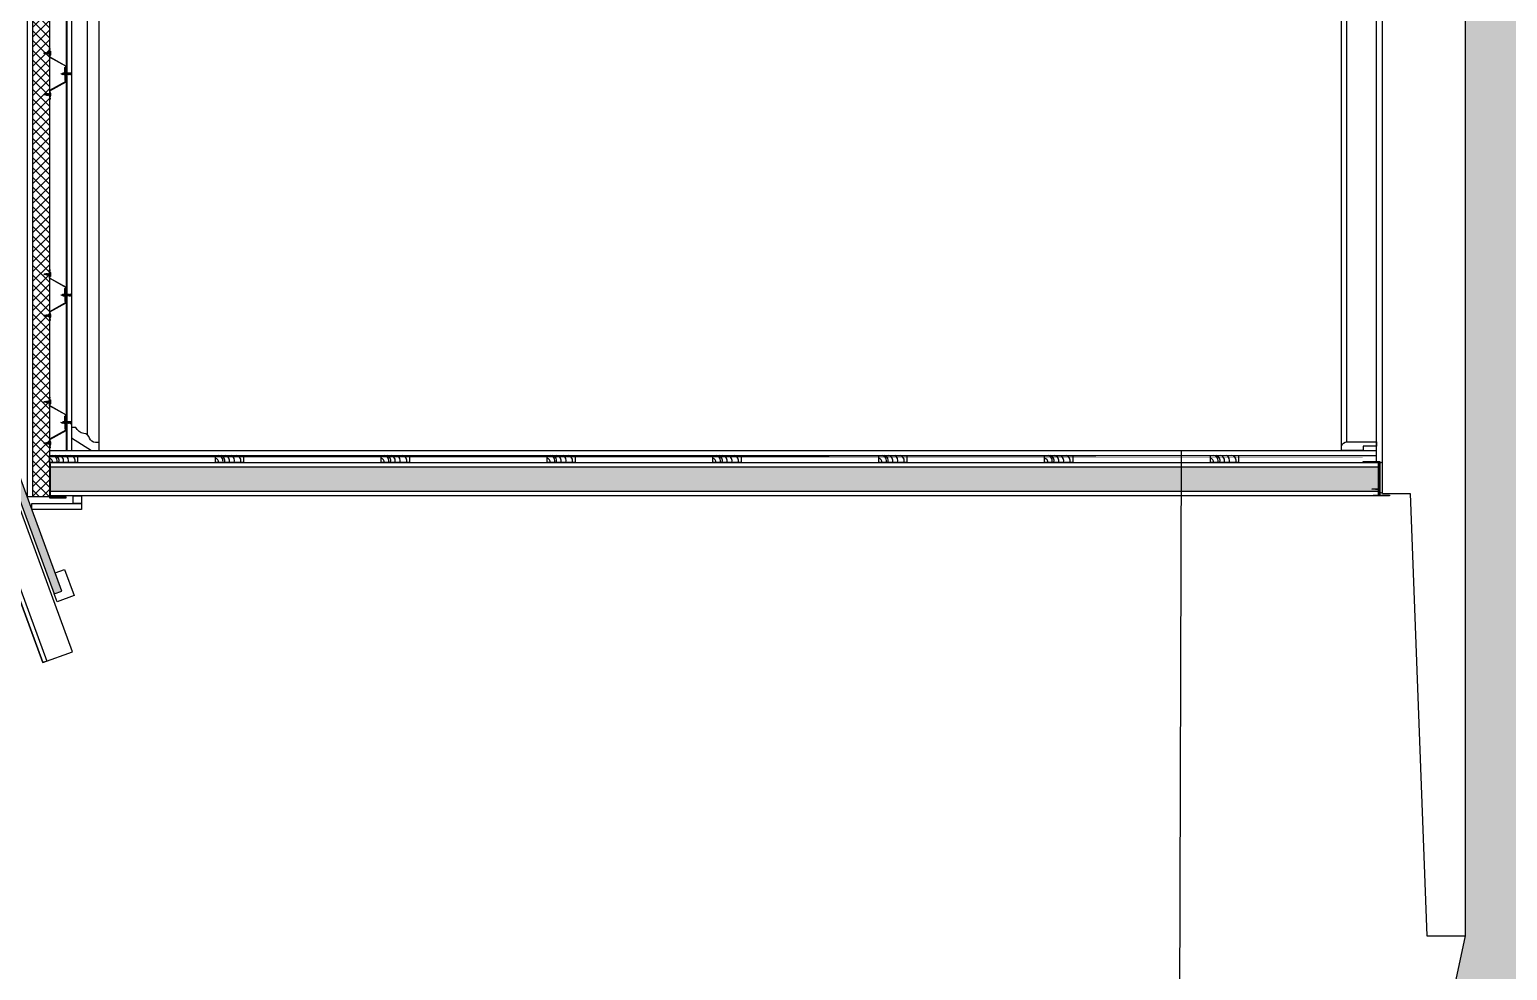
# Model space of a CAD drawing. Header units: inches. Extents: x 203 to 1065, y -1127 to 921.
# Drawn here: x 405.839 to 408.512, y 839.255 to 840.956 of the extents above; entities that cross this region are included whole.
import ezdxf

# ---------------------------------------------------------------- set-up
doc = ezdxf.new("R2010")
doc.units = ezdxf.units.IN
doc.header["$MEASUREMENT"] = 0
doc.linetypes.add('CONTINUA', pattern=[0])
doc.linetypes.add('DASHED2', pattern=[0.375, 0.25, -0.125])
for name, color, linetype in [('1-PLATEA', 3, 'Continuous'), ('CORTE MUROS', 4, 'CONTINUA'), ('CORTE PERFILES Y CERCHA', 3, 'CONTINUA'), ('CORTE PROY', 8, 'CONTINUA'), ('Vegetación', 102, 'Continuous')]:
    doc.layers.add(name, color=color, linetype=linetype)

msp = doc.modelspace()

# ---------------------------------------------------------------- hatches: boundary and pattern name
at = {"linetype": 'ByBlock', "true_color": 0x139b48}
h = msp.add_hatch(color=114, dxfattribs=at)
h.dxf.hatch_style = 1
h.paths.add_polyline_path([(411.4157, 897.9894), (409.4157, 897.9894), (409.0657, 894.6147), (409.0657, 885.3667), (408.7657, 878.8867), (408.7657, 869.6387), (408.4357, 851.0931), (408.4357, 839.3171), (408.1657, 838.0559), (411.4157, 838.0559)])
at = {"layer": 'CORTE MUROS', "ltscale": 0.5}
h = msp.add_hatch(dxfattribs=at)
h.set_pattern_fill('ANSI38', color=252, scale=0.05, angle=90.1237, style=0)
h.set_pattern_definition([(135.1236939, (402.78324, 403.405945), (-0.00440986616, -0.004428948005), []), (225.1236939, (402.78324, 403.405945), (-0.00439078432, -0.01326776217), [0.015625, -0.009375])])
h.paths.add_polyline_path([(403.9681, 845.2051), (403.954, 845.2), (405.883, 839.9356), (405.897, 839.9408)])
at = {"layer": 'CORTE MUROS'}
h = msp.add_hatch(dxfattribs=at)
h.set_pattern_fill('HONEY', color=251, scale=0.003, angle=90, style=0)
h.set_pattern_definition([(90, (1198.903841, -1413.632507), (-0.008248891935, 0.0142875), [0.009525, -0.01905]), (210, (1198.903841, -1413.632507), (-0.00824889199, -0.01428749997), [0.009525, -0.01905]), (150, (1198.903841, -1413.632507), (-0.016497783924, 3e-11), [-0.01905, 0.009525])])
h.paths.add_polyline_path([(405.8767, 840.1651), (405.8767, 840.1211), (408.2787, 840.1211), (408.2787, 840.1651)])
at = {"layer": 'CORTE PERFILES Y CERCHA', "ltscale": 0.5}
h = msp.add_hatch(dxfattribs=at)
h.set_pattern_fill('_USER', color=251, scale=0.0125, angle=135, style=0, double=1, pattern_type=0)
h.set_pattern_definition([(135, (377.291917, 560.07682), (-0.00883883476, -0.00883883476), []), (225, (377.291917, 560.07682), (0.00883883476, -0.00883883476), [])])
h.paths.add_polyline_path([(405.8447, 840.1111), (405.8447, 850.2991), (405.8747, 850.2991), (405.8747, 840.1111)])
at = {"layer": 'CORTE PERFILES Y CERCHA'}
h = msp.add_hatch(color=256, dxfattribs=at)
h.paths.add_polyline_path([(408.2507, 840.1731), (408.2507, 840.1751), (408.2727, 840.1751), (408.2807, 840.1751), (408.2807, 840.1141), (408.2897, 840.1141), (408.2887, 840.1131), (408.2787, 840.1131), (408.2787, 840.1731)])
h.paths.add_polyline_path([(408.2687, 840.1131), (408.2687, 840.1141), (408.2787, 840.1141), (408.2787, 840.1131)], flags=17)
h.paths.add_polyline_path([(408.2887, 840.1131), (408.2897, 840.1141), (408.2987, 840.1141), (408.2987, 840.1131)])
h.paths.add_polyline_path([(408.2671, 840.1251, -0.388879), (408.2667, 840.1255), (408.2667, 840.1256), (408.2787, 840.1256), (408.2787, 840.1241)], flags=17)
at = {"layer": 'CORTE PERFILES Y CERCHA', "ltscale": 0.5}
msp.add_hatch(color=256, dxfattribs=at).paths.add_polyline_path([(405.8747, 840.1711), (405.8747, 840.1091), (405.8925, 840.1091), (405.8927, 840.1093), (405.8929, 840.1091), (405.9047, 840.1091), (405.9047, 840.1111), (405.8767, 840.1111), (405.8767, 840.1309), (405.8765, 840.1311), (405.8767, 840.1313), (405.8767, 840.1651), (405.8767, 840.1711)])

# ---------------------------------------------------------------- linework, layer by layer
at = {"layer": '1-PLATEA', "color": 4}
for p, q in [((408.4357, 839.3171), (408.4357, 851.0931)), ((408.2857, 840.1171), (408.2857, 850.2931)), ((408.2857, 840.1171), (408.3357, 840.1171)), ((408.3357, 840.1171), (408.3657, 839.3171)), ((408.3657, 839.3171), (408.4357, 839.3171))]:
    msp.add_line(p, q, dxfattribs=at)
at = {"layer": 'CORTE MUROS', "color": 1}
for p, q in [((405.8747, 840.1948), (408.2747, 840.1948)), ((405.8747, 840.1858), (408.2747, 840.1858)), ((405.8747, 840.1731), (408.2747, 840.1731))]:
    msp.add_line(p, q, dxfattribs=at)
at = {"layer": 'CORTE MUROS'}
for points in [[(403.8958, 845.1786), (405.8625, 839.8114), (405.916, 839.831), (403.9493, 845.1982)], [(405.8625, 839.8114), (403.8958, 845.1786), (403.9033, 845.1814), (405.87, 839.8142)]]:
    msp.add_lwpolyline(points, close=True, dxfattribs=at)
for points in [[(403.9681, 845.2051), (403.954, 845.2), (405.883, 839.9356), (405.8971, 839.9408), (403.9681, 845.2051)], [(405.8767, 840.1731), (408.2787, 840.1731), (408.2787, 840.1131), (405.8767, 840.1131)], [(408.2787, 840.1651), (405.8767, 840.1651)], [(408.2787, 840.1211), (405.8767, 840.1211)]]:
    msp.add_lwpolyline(points, dxfattribs=at)
at = {"layer": 'CORTE MUROS', "color": 254, "linetype": 'DASHED2', "ltscale": 0.05, "const_width": 0.003, "elevation": 0}
msp.add_lwpolyline([(408.2747, 840.1844), (405.8747, 840.1844)], close=True, dxfattribs=at)
at = {"layer": 'CORTE MUROS', "color": 1}
for points in [[(405.8747, 840.1731), (405.8747, 840.1858), (405.9255, 840.1858), (405.9255, 840.1731)], [(406.1747, 840.1731), (406.1747, 840.1858), (406.2255, 840.1858), (406.2255, 840.1731)], [(406.4747, 840.1731), (406.4747, 840.1858), (406.5255, 840.1858), (406.5255, 840.1731)], [(406.7747, 840.1731), (406.7747, 840.1858), (406.8255, 840.1858), (406.8255, 840.1731)], [(407.0747, 840.1731), (407.0747, 840.1858), (407.1255, 840.1858), (407.1255, 840.1731)], [(407.3747, 840.1731), (407.3747, 840.1858), (407.4255, 840.1858), (407.4255, 840.1731)], [(407.6747, 840.1731), (407.6747, 840.1858), (407.7255, 840.1858), (407.7255, 840.1731)], [(407.9747, 840.1731), (407.9747, 840.1858), (408.0255, 840.1858), (408.0255, 840.1731)]]:
    msp.add_lwpolyline(points, close=True, dxfattribs=at)
for centre, radius, start, end in [((405.8718, 840.1731), 0.00878, 0.0219, 71.0373), ((405.8784, 840.176), 0.0101, 343.285, 75.6895), ((405.8821, 840.1764), 0.00986, 342.9599, 72.2754), ((405.8901, 840.1762), 0.0101, 343.285, 75.6895), ((405.898, 840.1763), 0.0112, 343.5586, 58.5888), ((405.9108, 840.1762), 0.0101, 343.285, 75.6895), ((406.1718, 840.1731), 0.00878, 0.0219, 71.0373), ((406.1784, 840.176), 0.0101, 343.285, 75.6895), ((406.1821, 840.1764), 0.00986, 342.9599, 72.2754), ((406.1901, 840.1762), 0.0101, 343.285, 75.6895), ((406.198, 840.1763), 0.0112, 343.5586, 58.5888), ((406.2108, 840.1762), 0.0101, 343.285, 75.6895), ((406.4718, 840.1731), 0.00878, 0.0219, 71.0373), ((406.4784, 840.176), 0.0101, 343.285, 75.6895), ((406.4821, 840.1764), 0.00986, 342.9599, 72.2754), ((406.4901, 840.1762), 0.0101, 343.285, 75.6895), ((406.498, 840.1763), 0.0112, 343.5586, 58.5888), ((406.5108, 840.1762), 0.0101, 343.285, 75.6895), ((406.7718, 840.1731), 0.00878, 0.0219, 71.0373), ((406.7784, 840.176), 0.0101, 343.285, 75.6895), ((406.7821, 840.1764), 0.00986, 342.9599, 72.2754), ((406.7901, 840.1762), 0.0101, 343.285, 75.6895), ((406.798, 840.1763), 0.0112, 343.5586, 58.5888), ((406.8108, 840.1762), 0.0101, 343.285, 75.6895), ((407.0718, 840.1731), 0.00878, 0.0219, 71.0373), ((407.0784, 840.176), 0.0101, 343.285, 75.6895), ((407.0821, 840.1764), 0.00986, 342.9599, 72.2754), ((407.0901, 840.1762), 0.0101, 343.285, 75.6895), ((407.098, 840.1763), 0.0112, 343.5586, 58.5888), ((407.1108, 840.1762), 0.0101, 343.285, 75.6895), ((407.3718, 840.1731), 0.00878, 0.0219, 71.0373), ((407.3784, 840.176), 0.0101, 343.285, 75.6895), ((407.3821, 840.1764), 0.00986, 342.9599, 72.2754), ((407.3901, 840.1762), 0.0101, 343.285, 75.6895), ((407.398, 840.1763), 0.0112, 343.5586, 58.5888), ((407.4108, 840.1762), 0.0101, 343.285, 75.6895), ((407.6718, 840.1731), 0.00878, 0.0219, 71.0373), ((407.6784, 840.176), 0.0101, 343.285, 75.6895), ((407.6821, 840.1764), 0.00986, 342.9599, 72.2754), ((407.6901, 840.1762), 0.0101, 343.285, 75.6895), ((407.698, 840.1763), 0.0112, 343.5586, 58.5888), ((407.7108, 840.1762), 0.0101, 343.285, 75.6895), ((407.9718, 840.1731), 0.00878, 0.0219, 71.0373), ((407.9784, 840.176), 0.0101, 343.285, 75.6895), ((407.9821, 840.1764), 0.00986, 342.9599, 72.2754), ((407.9901, 840.1762), 0.0101, 343.285, 75.6895), ((407.998, 840.1763), 0.0112, 343.5586, 58.5888), ((408.0108, 840.1762), 0.0101, 343.285, 75.6895)]:
    msp.add_arc(centre, radius, start, end, dxfattribs=at)
at = {"layer": 'CORTE PERFILES Y CERCHA', "color": 2}
for p, q in [((405.9047, 850.2154), (405.9047, 840.1948)), ((405.9057, 850.2154), (405.9057, 840.1948)), ((405.9147, 850.2154), (405.9147, 840.1948))]:
    msp.add_line(p, q, dxfattribs=at)
at = {"layer": 'CORTE PERFILES Y CERCHA'}
for p, q in [((408.2747, 840.1751), (408.2747, 850.2171)), ((405.8747, 840.9151), (405.8747, 840.922)), ((405.8751, 840.9151), (405.8751, 840.922)), ((405.8751, 840.922), (405.8752, 840.922)), ((405.8752, 840.9201), (405.8752, 840.922)), ((405.8756, 840.9201), (405.8756, 840.922)), ((405.8682, 840.9143), (405.8644, 840.9135)), ((405.8644, 840.9135), (405.8652, 840.914)), ((405.8652, 840.9135), (405.8644, 840.9135)), ((405.8644, 840.9135), (405.8652, 840.9131)), ((405.8682, 840.9143), (405.8652, 840.914)), ((405.8652, 840.9131), (405.8652, 840.9135)), ((405.8686, 840.9128), (405.8652, 840.9131)), ((405.8686, 840.9147), (405.8682, 840.9143)), ((405.8682, 840.9143), (405.8686, 840.9128)), ((405.8686, 840.9147), (405.8691, 840.9144)), ((405.869, 840.9124), (405.8686, 840.9147)), ((405.869, 840.9124), (405.8686, 840.9128)), ((405.869, 840.9124), (405.8695, 840.9126)), ((405.8699, 840.9145), (405.8691, 840.9144)), ((405.8691, 840.9144), (405.8695, 840.9126)), ((405.8704, 840.9125), (405.8695, 840.9126)), ((405.8703, 840.915), (405.8699, 840.9145)), ((405.8699, 840.9145), (405.8704, 840.9125)), ((405.8703, 840.915), (405.8708, 840.9146)), ((405.8709, 840.9121), (405.8703, 840.915)), ((405.8709, 840.9121), (405.8704, 840.9125)), ((405.8717, 840.9147), (405.8708, 840.9146)), ((405.8708, 840.9146), (405.8713, 840.9124)), ((405.8709, 840.9121), (405.8713, 840.9124)), ((405.8723, 840.9123), (405.8713, 840.9124)), ((405.8721, 840.9153), (405.8717, 840.9147)), ((405.8717, 840.9147), (405.8723, 840.9123)), ((405.8721, 840.9153), (405.8726, 840.9148)), ((405.8727, 840.9118), (405.8721, 840.9153)), ((405.8727, 840.9118), (405.8723, 840.9123)), ((405.8735, 840.9149), (405.8726, 840.9148)), ((405.8726, 840.9148), (405.8732, 840.9122)), ((405.8727, 840.9118), (405.8732, 840.9122)), ((405.8742, 840.9121), (405.8732, 840.9122)), ((405.8739, 840.9155), (405.8735, 840.9149)), ((405.8735, 840.9149), (405.8742, 840.9121)), ((405.8739, 840.9155), (405.8744, 840.915)), ((405.8747, 840.9115), (405.8739, 840.9155)), ((405.8747, 840.9115), (405.8742, 840.9121)), ((405.8751, 840.9151), (405.8744, 840.915)), ((405.8744, 840.915), (405.8751, 840.912)), ((405.8747, 840.9115), (405.8751, 840.912)), ((405.8747, 840.9065), (405.8747, 840.9116)), ((405.8756, 840.917), (405.8751, 840.9165)), ((405.8751, 840.9105), (405.8751, 840.9165)), ((405.8751, 840.9151), (405.8751, 840.912)), ((405.8751, 840.9068), (405.8751, 840.912)), ((405.8756, 840.9101), (405.8751, 840.9105)), ((405.8752, 840.9201), (405.8756, 840.9201)), ((405.8756, 840.9171), (405.8756, 840.91)), ((405.8756, 840.917), (405.8756, 840.9101)), ((405.8764, 840.9171), (405.8764, 840.91)), ((405.8769, 840.9135), (405.8764, 840.9135)), ((405.8978, 840.8754), (405.8954, 840.8762)), ((405.8978, 840.8754), (405.8982, 840.8771)), ((405.8981, 840.8751), (405.8978, 840.8754)), ((405.8985, 840.8775), (405.8981, 840.8751)), ((405.8981, 840.8751), (405.8984, 840.8752)), ((405.8985, 840.8775), (405.8982, 840.8771)), ((405.8984, 840.8752), (405.8989, 840.8771)), ((405.899, 840.875), (405.8984, 840.8752)), ((405.8985, 840.8775), (405.8989, 840.8771)), ((405.8996, 840.8773), (405.8989, 840.8771)), ((405.899, 840.875), (405.8996, 840.8773)), ((405.8994, 840.8747), (405.899, 840.875)), ((405.8999, 840.8777), (405.8994, 840.8747)), ((405.8994, 840.8747), (405.8997, 840.875)), ((405.8999, 840.8777), (405.8996, 840.8773)), ((405.8997, 840.875), (405.9002, 840.8773)), ((405.9004, 840.875), (405.8997, 840.875)), ((405.8999, 840.8777), (405.9003, 840.8773)), ((405.9009, 840.8773), (405.9002, 840.8773)), ((405.9004, 840.875), (405.9009, 840.8773)), ((405.9007, 840.8747), (405.9004, 840.875)), ((405.9013, 840.8777), (405.9007, 840.8747)), ((405.9007, 840.8747), (405.901, 840.875)), ((405.9013, 840.8777), (405.9009, 840.8773)), ((405.901, 840.875), (405.9016, 840.8773)), ((405.9017, 840.875), (405.901, 840.875)), ((405.9013, 840.8777), (405.9016, 840.8773)), ((405.9023, 840.8773), (405.9016, 840.8773)), ((405.9017, 840.875), (405.9023, 840.8773)), ((405.902, 840.8747), (405.9017, 840.875)), ((405.9026, 840.8777), (405.902, 840.8747)), ((405.902, 840.8747), (405.9024, 840.875)), ((405.9026, 840.8777), (405.9023, 840.8773)), ((405.9024, 840.875), (405.9029, 840.8773)), ((405.9031, 840.875), (405.9024, 840.875)), ((405.9026, 840.8777), (405.9029, 840.8773)), ((405.9036, 840.8773), (405.9029, 840.8773)), ((405.9031, 840.875), (405.9036, 840.8773)), ((405.9034, 840.8747), (405.9031, 840.875)), ((405.904, 840.8777), (405.9034, 840.8747)), ((405.9034, 840.8747), (405.9037, 840.875)), ((405.904, 840.8777), (405.9036, 840.8773)), ((405.9037, 840.875), (405.9043, 840.8773)), ((405.9044, 840.875), (405.9037, 840.875)), ((405.904, 840.8777), (405.9043, 840.8773)), ((405.905, 840.8773), (405.9043, 840.8773)), ((405.9044, 840.875), (405.905, 840.8773)), ((405.9047, 840.8747), (405.9044, 840.875)), ((405.9053, 840.8777), (405.9047, 840.8747)), ((405.9047, 840.8747), (405.9051, 840.875)), ((405.9053, 840.8777), (405.905, 840.8773)), ((405.9051, 840.875), (405.9056, 840.8773)), ((405.9058, 840.875), (405.9051, 840.875)), ((405.9053, 840.8777), (405.9056, 840.8773)), ((405.9064, 840.8773), (405.9056, 840.8773)), ((405.9064, 840.8773), (405.9056, 840.8773)), ((405.9058, 840.875), (405.9064, 840.8773)), ((405.9058, 840.875), (405.9064, 840.8773)), ((405.9061, 840.8747), (405.9058, 840.875)), ((405.9067, 840.8777), (405.9061, 840.8747)), ((405.9061, 840.8747), (405.9065, 840.875)), ((405.9067, 840.8777), (405.9064, 840.8773)), ((405.9065, 840.875), (405.907, 840.8773)), ((405.9072, 840.875), (405.9065, 840.875)), ((405.9067, 840.8777), (405.907, 840.8773)), ((405.9077, 840.8773), (405.907, 840.8773)), ((405.9072, 840.875), (405.9077, 840.8773)), ((405.9072, 840.875), (405.9077, 840.8773)), ((405.9072, 840.875), (405.9077, 840.8773)), ((405.9075, 840.8747), (405.9072, 840.875)), ((405.9081, 840.8777), (405.9075, 840.8747)), ((405.9075, 840.8747), (405.9078, 840.875)), ((405.9081, 840.8777), (405.9077, 840.8773)), ((405.9078, 840.875), (405.9084, 840.8773)), ((405.9085, 840.875), (405.9078, 840.875)), ((405.9081, 840.8777), (405.9084, 840.8773)), ((405.9091, 840.8773), (405.9084, 840.8773)), ((405.9085, 840.875), (405.9091, 840.8773)), ((405.9085, 840.875), (405.9091, 840.8773)), ((405.9085, 840.875), (405.9091, 840.8773)), ((405.9088, 840.8747), (405.9085, 840.875)), ((405.9094, 840.8777), (405.9088, 840.8747)), ((405.9088, 840.8747), (405.9092, 840.875)), ((405.9094, 840.8777), (405.9091, 840.8773)), ((405.9092, 840.875), (405.9097, 840.8773)), ((405.9098, 840.875), (405.9092, 840.875)), ((405.9094, 840.8777), (405.9097, 840.8773)), ((405.9104, 840.8773), (405.9097, 840.8773)), ((405.9098, 840.875), (405.9104, 840.8773)), ((405.9102, 840.8747), (405.9098, 840.875)), ((405.9107, 840.8777), (405.9102, 840.8747)), ((405.9102, 840.8747), (405.9105, 840.875)), ((405.9107, 840.8777), (405.9104, 840.8773)), ((405.9107, 840.8777), (405.9104, 840.8773)), ((405.9105, 840.875), (405.9111, 840.8773)), ((405.9112, 840.875), (405.9105, 840.875)), ((405.9107, 840.8777), (405.9111, 840.8773)), ((405.9107, 840.8777), (405.9111, 840.8773)), ((405.9118, 840.8773), (405.9111, 840.8773)), ((405.9112, 840.875), (405.9118, 840.8773)), ((405.9115, 840.8747), (405.9112, 840.875)), ((405.9121, 840.8777), (405.9115, 840.8747)), ((405.9115, 840.8747), (405.9119, 840.875)), ((405.9121, 840.8777), (405.9118, 840.8773)), ((405.9121, 840.8777), (405.9118, 840.8773)), ((405.9119, 840.875), (405.9124, 840.8773)), ((405.9124, 840.875), (405.9119, 840.875)), ((405.9131, 840.875), (405.9119, 840.875)), ((405.9121, 840.8777), (405.9124, 840.8773)), ((405.9121, 840.8777), (405.9124, 840.8773)), ((405.913, 840.8773), (405.9124, 840.8773)), ((405.9131, 840.8773), (405.9124, 840.8773)), ((405.9147, 840.8788), (405.9131, 840.8773)), ((405.9147, 840.8736), (405.9131, 840.875)), ((405.9147, 840.8762), (405.9143, 840.8762)), ((405.9147, 840.8736), (405.9147, 840.8788)), ((405.8709, 840.8402), (405.8703, 840.8374)), ((405.8709, 840.8402), (405.8704, 840.8398)), ((405.8709, 840.8402), (405.8713, 840.8399)), ((405.8727, 840.8405), (405.8721, 840.8371)), ((405.8727, 840.8405), (405.8723, 840.84)), ((405.8726, 840.8375), (405.8732, 840.8401)), ((405.8727, 840.8405), (405.8732, 840.8401)), ((405.8742, 840.8402), (405.8732, 840.8401)), ((405.8735, 840.8374), (405.8742, 840.8402)), ((405.8747, 840.8408), (405.8739, 840.8368)), ((405.8747, 840.8408), (405.8742, 840.8402)), ((405.8744, 840.8373), (405.8751, 840.8403)), ((405.8747, 840.8459), (405.8747, 840.8407)), ((405.8747, 840.8408), (405.8751, 840.8403)), ((405.8751, 840.8456), (405.8751, 840.8403)), ((405.8756, 840.8422), (405.8751, 840.8418)), ((405.8751, 840.8418), (405.8751, 840.8403)), ((405.8751, 840.8372), (405.8751, 840.8403)), ((405.8756, 840.8352), (405.8756, 840.8423)), ((405.8756, 840.8353), (405.8756, 840.8422)), ((405.8764, 840.8352), (405.8764, 840.8423)), ((405.8644, 840.8388), (405.8652, 840.8392)), ((405.8652, 840.8388), (405.8644, 840.8388)), ((405.8644, 840.8388), (405.8652, 840.8384)), ((405.8682, 840.838), (405.8644, 840.8388)), ((405.8686, 840.8396), (405.8652, 840.8392)), ((405.8652, 840.8392), (405.8652, 840.8388)), ((405.8682, 840.838), (405.8652, 840.8384)), ((405.8682, 840.838), (405.8686, 840.8396)), ((405.8686, 840.8377), (405.8682, 840.838)), ((405.869, 840.8399), (405.8686, 840.8377)), ((405.869, 840.8399), (405.8686, 840.8396)), ((405.8686, 840.8377), (405.8691, 840.8379)), ((405.869, 840.8399), (405.8695, 840.8397)), ((405.8691, 840.8379), (405.8695, 840.8397)), ((405.8699, 840.8378), (405.8691, 840.8379)), ((405.8704, 840.8398), (405.8695, 840.8397)), ((405.8699, 840.8378), (405.8704, 840.8398)), ((405.8703, 840.8374), (405.8699, 840.8378)), ((405.8703, 840.8374), (405.8708, 840.8377)), ((405.8708, 840.8377), (405.8713, 840.8399)), ((405.8717, 840.8376), (405.8708, 840.8377)), ((405.8723, 840.84), (405.8713, 840.8399)), ((405.8717, 840.8376), (405.8723, 840.84)), ((405.8721, 840.8371), (405.8717, 840.8376)), ((405.8721, 840.8371), (405.8726, 840.8375)), ((405.8735, 840.8374), (405.8726, 840.8375)), ((405.8739, 840.8368), (405.8735, 840.8374)), ((405.8739, 840.8368), (405.8744, 840.8373)), ((405.8751, 840.8372), (405.8744, 840.8373)), ((405.8747, 840.8373), (405.8747, 840.8303)), ((405.8751, 840.8372), (405.8751, 840.8303)), ((405.8751, 840.8372), (405.8751, 840.8358)), ((405.8756, 840.8353), (405.8751, 840.8358)), ((405.8751, 840.8303), (405.8752, 840.8303)), ((405.8752, 840.8322), (405.8752, 840.8303)), ((405.8752, 840.8322), (405.8756, 840.8322)), ((405.8756, 840.8322), (405.8756, 840.8303)), ((405.8769, 840.8388), (405.8764, 840.8388)), ((405.8747, 840.5151), (405.8747, 840.522)), ((405.8751, 840.5151), (405.8751, 840.522)), ((405.8751, 840.522), (405.8752, 840.522)), ((405.8752, 840.5201), (405.8752, 840.522)), ((405.8752, 840.5201), (405.8756, 840.5201)), ((405.8756, 840.5201), (405.8756, 840.522)), ((405.8682, 840.5143), (405.8644, 840.5135)), ((405.8644, 840.5135), (405.8652, 840.514)), ((405.8652, 840.5135), (405.8644, 840.5135)), ((405.8644, 840.5135), (405.8652, 840.5131)), ((405.8682, 840.5143), (405.8652, 840.514)), ((405.8652, 840.5131), (405.8652, 840.5135)), ((405.8686, 840.5128), (405.8652, 840.5131)), ((405.8686, 840.5147), (405.8682, 840.5143)), ((405.8682, 840.5143), (405.8686, 840.5128)), ((405.8686, 840.5147), (405.8691, 840.5144)), ((405.869, 840.5124), (405.8686, 840.5147)), ((405.869, 840.5124), (405.8686, 840.5128)), ((405.869, 840.5124), (405.8695, 840.5126)), ((405.8699, 840.5145), (405.8691, 840.5144)), ((405.8691, 840.5144), (405.8695, 840.5126)), ((405.8704, 840.5125), (405.8695, 840.5126)), ((405.8703, 840.515), (405.8699, 840.5145)), ((405.8699, 840.5145), (405.8704, 840.5125)), ((405.8703, 840.515), (405.8708, 840.5146)), ((405.8709, 840.5121), (405.8703, 840.515)), ((405.8709, 840.5121), (405.8704, 840.5125)), ((405.8717, 840.5147), (405.8708, 840.5146)), ((405.8708, 840.5146), (405.8713, 840.5124)), ((405.8709, 840.5121), (405.8713, 840.5124)), ((405.8723, 840.5123), (405.8713, 840.5124)), ((405.8721, 840.5153), (405.8717, 840.5147)), ((405.8717, 840.5147), (405.8723, 840.5123)), ((405.8721, 840.5153), (405.8726, 840.5148)), ((405.8727, 840.5118), (405.8721, 840.5153)), ((405.8727, 840.5118), (405.8723, 840.5123)), ((405.8735, 840.5149), (405.8726, 840.5148)), ((405.8726, 840.5148), (405.8732, 840.5122)), ((405.8727, 840.5118), (405.8732, 840.5122)), ((405.8742, 840.5121), (405.8732, 840.5122)), ((405.8739, 840.5155), (405.8735, 840.5149)), ((405.8735, 840.5149), (405.8742, 840.5121)), ((405.8739, 840.5155), (405.8744, 840.515)), ((405.8747, 840.5115), (405.8739, 840.5155)), ((405.8747, 840.5115), (405.8742, 840.5121)), ((405.8751, 840.5151), (405.8744, 840.515)), ((405.8744, 840.515), (405.8751, 840.512)), ((405.8747, 840.5115), (405.8751, 840.512)), ((405.8747, 840.5065), (405.8747, 840.5116)), ((405.8756, 840.517), (405.8751, 840.5165)), ((405.8751, 840.5105), (405.8751, 840.5165)), ((405.8751, 840.5151), (405.8751, 840.512)), ((405.8751, 840.5068), (405.8751, 840.512)), ((405.8756, 840.5101), (405.8751, 840.5105)), ((405.8756, 840.5171), (405.8756, 840.51)), ((405.8756, 840.517), (405.8756, 840.5101)), ((405.8764, 840.5171), (405.8764, 840.51)), ((405.8769, 840.5135), (405.8764, 840.5135)), ((405.8978, 840.4754), (405.8954, 840.4762)), ((405.8978, 840.4754), (405.8982, 840.4771)), ((405.8981, 840.4751), (405.8978, 840.4754)), ((405.8985, 840.4775), (405.8981, 840.4751)), ((405.8981, 840.4751), (405.8984, 840.4752)), ((405.8985, 840.4775), (405.8982, 840.4771)), ((405.8984, 840.4752), (405.8989, 840.4771)), ((405.899, 840.475), (405.8984, 840.4752)), ((405.8985, 840.4775), (405.8989, 840.4771)), ((405.8996, 840.4773), (405.8989, 840.4771)), ((405.899, 840.475), (405.8996, 840.4773)), ((405.8994, 840.4747), (405.899, 840.475)), ((405.8999, 840.4777), (405.8994, 840.4747)), ((405.8994, 840.4747), (405.8997, 840.475)), ((405.8999, 840.4777), (405.8996, 840.4773)), ((405.8997, 840.475), (405.9002, 840.4773)), ((405.9004, 840.475), (405.8997, 840.475)), ((405.8999, 840.4777), (405.9003, 840.4773)), ((405.9009, 840.4773), (405.9002, 840.4773)), ((405.9004, 840.475), (405.9009, 840.4773)), ((405.9007, 840.4747), (405.9004, 840.475)), ((405.9013, 840.4777), (405.9007, 840.4747)), ((405.9007, 840.4747), (405.901, 840.475)), ((405.9013, 840.4777), (405.9009, 840.4773)), ((405.901, 840.475), (405.9016, 840.4773)), ((405.9017, 840.475), (405.901, 840.475)), ((405.9013, 840.4777), (405.9016, 840.4773)), ((405.9023, 840.4773), (405.9016, 840.4773)), ((405.9017, 840.475), (405.9023, 840.4773)), ((405.902, 840.4747), (405.9017, 840.475)), ((405.9026, 840.4777), (405.902, 840.4747)), ((405.902, 840.4747), (405.9024, 840.475)), ((405.9026, 840.4777), (405.9023, 840.4773)), ((405.9024, 840.475), (405.9029, 840.4773)), ((405.9031, 840.475), (405.9024, 840.475)), ((405.9026, 840.4777), (405.9029, 840.4773)), ((405.9036, 840.4773), (405.9029, 840.4773)), ((405.9031, 840.475), (405.9036, 840.4773)), ((405.9034, 840.4747), (405.9031, 840.475)), ((405.904, 840.4777), (405.9034, 840.4747)), ((405.9034, 840.4747), (405.9037, 840.475)), ((405.904, 840.4777), (405.9036, 840.4773)), ((405.9037, 840.475), (405.9043, 840.4773)), ((405.9044, 840.475), (405.9037, 840.475)), ((405.904, 840.4777), (405.9043, 840.4773)), ((405.905, 840.4773), (405.9043, 840.4773)), ((405.9044, 840.475), (405.905, 840.4773)), ((405.9047, 840.4747), (405.9044, 840.475)), ((405.9053, 840.4777), (405.9047, 840.4747)), ((405.9047, 840.4747), (405.9051, 840.475)), ((405.9053, 840.4777), (405.905, 840.4773)), ((405.9051, 840.475), (405.9056, 840.4773)), ((405.9058, 840.475), (405.9051, 840.475)), ((405.9053, 840.4777), (405.9056, 840.4773)), ((405.9064, 840.4773), (405.9056, 840.4773)), ((405.9064, 840.4773), (405.9056, 840.4773)), ((405.9058, 840.475), (405.9064, 840.4773)), ((405.9058, 840.475), (405.9064, 840.4773)), ((405.9061, 840.4747), (405.9058, 840.475)), ((405.9067, 840.4777), (405.9061, 840.4747)), ((405.9061, 840.4747), (405.9065, 840.475)), ((405.9067, 840.4777), (405.9064, 840.4773)), ((405.9065, 840.475), (405.907, 840.4773)), ((405.9072, 840.475), (405.9065, 840.475)), ((405.9067, 840.4777), (405.907, 840.4773)), ((405.9077, 840.4773), (405.907, 840.4773)), ((405.9072, 840.475), (405.9077, 840.4773)), ((405.9072, 840.475), (405.9077, 840.4773)), ((405.9072, 840.475), (405.9077, 840.4773)), ((405.9075, 840.4747), (405.9072, 840.475)), ((405.9081, 840.4777), (405.9075, 840.4747)), ((405.9075, 840.4747), (405.9078, 840.475)), ((405.9081, 840.4777), (405.9077, 840.4773)), ((405.9078, 840.475), (405.9084, 840.4773)), ((405.9085, 840.475), (405.9078, 840.475)), ((405.9081, 840.4777), (405.9084, 840.4773)), ((405.9091, 840.4773), (405.9084, 840.4773)), ((405.9085, 840.475), (405.9091, 840.4773)), ((405.9085, 840.475), (405.9091, 840.4773)), ((405.9085, 840.475), (405.9091, 840.4773)), ((405.9088, 840.4747), (405.9085, 840.475)), ((405.9094, 840.4777), (405.9088, 840.4747)), ((405.9088, 840.4747), (405.9092, 840.475)), ((405.9094, 840.4777), (405.9091, 840.4773)), ((405.9092, 840.475), (405.9097, 840.4773)), ((405.9098, 840.475), (405.9092, 840.475)), ((405.9094, 840.4777), (405.9097, 840.4773)), ((405.9104, 840.4773), (405.9097, 840.4773)), ((405.9098, 840.475), (405.9104, 840.4773)), ((405.9102, 840.4747), (405.9098, 840.475)), ((405.9107, 840.4777), (405.9102, 840.4747)), ((405.9102, 840.4747), (405.9105, 840.475)), ((405.9107, 840.4777), (405.9104, 840.4773)), ((405.9107, 840.4777), (405.9104, 840.4773)), ((405.9105, 840.475), (405.9111, 840.4773)), ((405.9112, 840.475), (405.9105, 840.475)), ((405.9107, 840.4777), (405.9111, 840.4773)), ((405.9107, 840.4777), (405.9111, 840.4773)), ((405.9118, 840.4773), (405.9111, 840.4773)), ((405.9112, 840.475), (405.9118, 840.4773)), ((405.9115, 840.4747), (405.9112, 840.475)), ((405.9121, 840.4777), (405.9115, 840.4747)), ((405.9115, 840.4747), (405.9119, 840.475)), ((405.9121, 840.4777), (405.9118, 840.4773)), ((405.9121, 840.4777), (405.9118, 840.4773)), ((405.9119, 840.475), (405.9124, 840.4773)), ((405.9124, 840.475), (405.9119, 840.475)), ((405.9131, 840.475), (405.9119, 840.475)), ((405.9121, 840.4777), (405.9124, 840.4773)), ((405.9121, 840.4777), (405.9124, 840.4773)), ((405.913, 840.4773), (405.9124, 840.4773)), ((405.9131, 840.4773), (405.9124, 840.4773)), ((405.9147, 840.4788), (405.9131, 840.4773)), ((405.9147, 840.4736), (405.9131, 840.475)), ((405.9147, 840.4762), (405.9143, 840.4762)), ((405.9147, 840.4736), (405.9147, 840.4788)), ((405.8644, 840.4388), (405.8652, 840.4392)), ((405.8686, 840.4396), (405.8652, 840.4392)), ((405.8652, 840.4392), (405.8652, 840.4388)), ((405.8682, 840.438), (405.8686, 840.4396)), ((405.869, 840.4399), (405.8686, 840.4377)), ((405.869, 840.4399), (405.8686, 840.4396)), ((405.869, 840.4399), (405.8695, 840.4397)), ((405.8691, 840.4379), (405.8695, 840.4397)), ((405.8704, 840.4398), (405.8695, 840.4397)), ((405.8699, 840.4378), (405.8704, 840.4398)), ((405.8709, 840.4402), (405.8703, 840.4374)), ((405.8709, 840.4402), (405.8704, 840.4398)), ((405.8708, 840.4377), (405.8713, 840.4399)), ((405.8709, 840.4402), (405.8713, 840.4399)), ((405.8723, 840.44), (405.8713, 840.4399)), ((405.8717, 840.4376), (405.8723, 840.44)), ((405.8727, 840.4405), (405.8721, 840.4371)), ((405.8727, 840.4405), (405.8723, 840.44)), ((405.8726, 840.4375), (405.8732, 840.4401)), ((405.8727, 840.4405), (405.8732, 840.4401)), ((405.8742, 840.4402), (405.8732, 840.4401)), ((405.8735, 840.4374), (405.8742, 840.4402)), ((405.8747, 840.4408), (405.8739, 840.4368)), ((405.8747, 840.4408), (405.8742, 840.4402)), ((405.8744, 840.4373), (405.8751, 840.4403)), ((405.8747, 840.4459), (405.8747, 840.4407)), ((405.8747, 840.4408), (405.8751, 840.4403)), ((405.8751, 840.4456), (405.8751, 840.4403)), ((405.8756, 840.4422), (405.8751, 840.4418)), ((405.8751, 840.4418), (405.8751, 840.4403)), ((405.8751, 840.4372), (405.8751, 840.4403)), ((405.8756, 840.4352), (405.8756, 840.4423)), ((405.8756, 840.4353), (405.8756, 840.4422)), ((405.8764, 840.4352), (405.8764, 840.4423)), ((405.8652, 840.4388), (405.8644, 840.4388)), ((405.8644, 840.4388), (405.8652, 840.4384)), ((405.8682, 840.438), (405.8644, 840.4388)), ((405.8682, 840.438), (405.8652, 840.4384)), ((405.8686, 840.4377), (405.8682, 840.438)), ((405.8686, 840.4377), (405.8691, 840.4379)), ((405.8699, 840.4378), (405.8691, 840.4379)), ((405.8703, 840.4374), (405.8699, 840.4378)), ((405.8703, 840.4374), (405.8708, 840.4377)), ((405.8717, 840.4376), (405.8708, 840.4377)), ((405.8721, 840.4371), (405.8717, 840.4376)), ((405.8721, 840.4371), (405.8726, 840.4375)), ((405.8735, 840.4374), (405.8726, 840.4375)), ((405.8739, 840.4368), (405.8735, 840.4374)), ((405.8739, 840.4368), (405.8744, 840.4373)), ((405.8751, 840.4372), (405.8744, 840.4373)), ((405.8747, 840.4373), (405.8747, 840.4303)), ((405.8751, 840.4372), (405.8751, 840.4303)), ((405.8751, 840.4372), (405.8751, 840.4358)), ((405.8756, 840.4353), (405.8751, 840.4358)), ((405.8751, 840.4303), (405.8752, 840.4303)), ((405.8752, 840.4322), (405.8752, 840.4303)), ((405.8752, 840.4322), (405.8756, 840.4322)), ((405.8756, 840.4322), (405.8756, 840.4303)), ((405.8769, 840.4388), (405.8764, 840.4388)), ((405.8682, 840.2836), (405.8644, 840.2829)), ((405.8644, 840.2829), (405.8652, 840.2833)), ((405.8652, 840.2829), (405.8644, 840.2829)), ((405.8644, 840.2829), (405.8652, 840.2824)), ((405.8682, 840.2836), (405.8652, 840.2833)), ((405.8652, 840.2824), (405.8652, 840.2829)), ((405.8686, 840.2821), (405.8652, 840.2824)), ((405.8686, 840.284), (405.8682, 840.2836)), ((405.8682, 840.2836), (405.8686, 840.2821)), ((405.8686, 840.284), (405.8691, 840.2837)), ((405.869, 840.2817), (405.8686, 840.284)), ((405.869, 840.2817), (405.8686, 840.2821)), ((405.869, 840.2817), (405.8695, 840.282)), ((405.8699, 840.2838), (405.8691, 840.2837)), ((405.8691, 840.2837), (405.8695, 840.282)), ((405.8704, 840.2819), (405.8695, 840.282)), ((405.8703, 840.2843), (405.8699, 840.2838)), ((405.8699, 840.2838), (405.8704, 840.2819)), ((405.8703, 840.2843), (405.8708, 840.2839)), ((405.8709, 840.2814), (405.8703, 840.2843)), ((405.8709, 840.2814), (405.8704, 840.2819)), ((405.8717, 840.284), (405.8708, 840.2839)), ((405.8708, 840.2839), (405.8713, 840.2817)), ((405.8709, 840.2814), (405.8713, 840.2817)), ((405.8723, 840.2816), (405.8713, 840.2817)), ((405.8721, 840.2846), (405.8717, 840.284)), ((405.8717, 840.284), (405.8723, 840.2816)), ((405.8721, 840.2846), (405.8726, 840.2841)), ((405.8727, 840.2812), (405.8721, 840.2846)), ((405.8727, 840.2812), (405.8723, 840.2816)), ((405.8735, 840.2842), (405.8726, 840.2841)), ((405.8726, 840.2841), (405.8732, 840.2815)), ((405.8727, 840.2812), (405.8732, 840.2815)), ((405.8742, 840.2814), (405.8732, 840.2815)), ((405.8739, 840.2849), (405.8735, 840.2842)), ((405.8735, 840.2842), (405.8742, 840.2814)), ((405.8739, 840.2849), (405.8744, 840.2843)), ((405.8747, 840.2809), (405.8739, 840.2849)), ((405.8747, 840.2809), (405.8742, 840.2814)), ((405.8751, 840.2844), (405.8744, 840.2843)), ((405.8744, 840.2843), (405.8751, 840.2813)), ((405.8747, 840.2844), (405.8747, 840.2913)), ((405.8747, 840.2809), (405.8751, 840.2813)), ((405.8747, 840.2758), (405.8747, 840.2809)), ((405.8751, 840.2844), (405.8751, 840.2913)), ((405.8751, 840.2913), (405.8752, 840.2913)), ((405.8756, 840.2863), (405.8751, 840.2859)), ((405.8751, 840.2799), (405.8751, 840.2859)), ((405.8751, 840.2844), (405.8751, 840.2813)), ((405.8751, 840.2761), (405.8751, 840.2813)), ((405.8756, 840.2794), (405.8751, 840.2799)), ((405.8752, 840.2894), (405.8752, 840.2913)), ((405.8752, 840.2894), (405.8756, 840.2894)), ((405.8756, 840.2894), (405.8756, 840.2913)), ((405.8756, 840.2864), (405.8756, 840.2793)), ((405.8756, 840.2863), (405.8756, 840.2794)), ((405.8764, 840.2864), (405.8764, 840.2793)), ((405.8769, 840.2829), (405.8764, 840.2829)), ((405.8978, 840.2447), (405.8954, 840.2455)), ((405.8978, 840.2447), (405.8982, 840.2464)), ((405.8981, 840.2444), (405.8978, 840.2447)), ((405.8985, 840.2468), (405.8981, 840.2444)), ((405.8981, 840.2444), (405.8984, 840.2445)), ((405.8985, 840.2468), (405.8982, 840.2464)), ((405.8984, 840.2445), (405.8989, 840.2464)), ((405.899, 840.2443), (405.8984, 840.2445)), ((405.8985, 840.2468), (405.8989, 840.2464)), ((405.8996, 840.2466), (405.8989, 840.2464)), ((405.899, 840.2443), (405.8996, 840.2466)), ((405.8994, 840.244), (405.899, 840.2443)), ((405.8999, 840.247), (405.8994, 840.244)), ((405.8994, 840.244), (405.8997, 840.2443)), ((405.8999, 840.247), (405.8996, 840.2466)), ((405.8997, 840.2443), (405.9002, 840.2466)), ((405.9004, 840.2443), (405.8997, 840.2443)), ((405.8999, 840.247), (405.9003, 840.2466)), ((405.9009, 840.2466), (405.9002, 840.2466)), ((405.9004, 840.2443), (405.9009, 840.2466)), ((405.9007, 840.244), (405.9004, 840.2443)), ((405.9013, 840.247), (405.9007, 840.244)), ((405.9007, 840.244), (405.901, 840.2443)), ((405.9013, 840.247), (405.9009, 840.2466)), ((405.901, 840.2443), (405.9016, 840.2466)), ((405.9017, 840.2443), (405.901, 840.2443)), ((405.9013, 840.247), (405.9016, 840.2466)), ((405.9023, 840.2466), (405.9016, 840.2466)), ((405.9017, 840.2443), (405.9023, 840.2466)), ((405.902, 840.244), (405.9017, 840.2443)), ((405.9026, 840.247), (405.902, 840.244)), ((405.902, 840.244), (405.9024, 840.2443)), ((405.9026, 840.247), (405.9023, 840.2466)), ((405.9024, 840.2443), (405.9029, 840.2466)), ((405.9031, 840.2443), (405.9024, 840.2443)), ((405.9026, 840.247), (405.9029, 840.2466)), ((405.9036, 840.2466), (405.9029, 840.2466)), ((405.9031, 840.2443), (405.9036, 840.2466)), ((405.9034, 840.244), (405.9031, 840.2443)), ((405.904, 840.247), (405.9034, 840.244)), ((405.9034, 840.244), (405.9037, 840.2443)), ((405.904, 840.247), (405.9036, 840.2466)), ((405.9037, 840.2443), (405.9043, 840.2466)), ((405.9044, 840.2443), (405.9037, 840.2443)), ((405.904, 840.247), (405.9043, 840.2466)), ((405.905, 840.2466), (405.9043, 840.2466)), ((405.9044, 840.2443), (405.905, 840.2466)), ((405.9047, 840.244), (405.9044, 840.2443)), ((405.9053, 840.247), (405.9047, 840.244)), ((405.9047, 840.244), (405.9051, 840.2443)), ((405.9053, 840.247), (405.905, 840.2466)), ((405.9051, 840.2443), (405.9056, 840.2466)), ((405.9058, 840.2443), (405.9051, 840.2443)), ((405.9053, 840.247), (405.9056, 840.2466)), ((405.9064, 840.2466), (405.9056, 840.2466)), ((405.9064, 840.2466), (405.9056, 840.2466)), ((405.9058, 840.2443), (405.9064, 840.2466)), ((405.9058, 840.2443), (405.9064, 840.2466)), ((405.9061, 840.244), (405.9058, 840.2443)), ((405.9067, 840.247), (405.9061, 840.244)), ((405.9061, 840.244), (405.9065, 840.2443)), ((405.9067, 840.247), (405.9064, 840.2466)), ((405.9065, 840.2443), (405.907, 840.2466)), ((405.9072, 840.2443), (405.9065, 840.2443)), ((405.9067, 840.247), (405.907, 840.2466)), ((405.9077, 840.2466), (405.907, 840.2466)), ((405.9072, 840.2443), (405.9077, 840.2466)), ((405.9072, 840.2443), (405.9077, 840.2466)), ((405.9072, 840.2443), (405.9077, 840.2466)), ((405.9075, 840.244), (405.9072, 840.2443)), ((405.9081, 840.247), (405.9075, 840.244)), ((405.9075, 840.244), (405.9078, 840.2443)), ((405.9081, 840.247), (405.9077, 840.2466)), ((405.9078, 840.2443), (405.9084, 840.2466)), ((405.9085, 840.2443), (405.9078, 840.2443)), ((405.9081, 840.247), (405.9084, 840.2466)), ((405.9091, 840.2466), (405.9084, 840.2466)), ((405.9085, 840.2443), (405.9091, 840.2466)), ((405.9085, 840.2443), (405.9091, 840.2466)), ((405.9085, 840.2443), (405.9091, 840.2466)), ((405.9088, 840.244), (405.9085, 840.2443)), ((405.9094, 840.247), (405.9088, 840.244)), ((405.9088, 840.244), (405.9092, 840.2443)), ((405.9094, 840.247), (405.9091, 840.2466)), ((405.9092, 840.2443), (405.9097, 840.2466)), ((405.9098, 840.2443), (405.9092, 840.2443)), ((405.9094, 840.247), (405.9097, 840.2466)), ((405.9104, 840.2466), (405.9097, 840.2466)), ((405.9098, 840.2443), (405.9104, 840.2466)), ((405.9102, 840.244), (405.9098, 840.2443)), ((405.9107, 840.247), (405.9102, 840.244)), ((405.9102, 840.244), (405.9105, 840.2443)), ((405.9107, 840.247), (405.9104, 840.2466)), ((405.9107, 840.247), (405.9104, 840.2466)), ((405.9105, 840.2443), (405.9111, 840.2466)), ((405.9112, 840.2443), (405.9105, 840.2443)), ((405.9107, 840.247), (405.9111, 840.2466)), ((405.9107, 840.247), (405.9111, 840.2466)), ((405.9118, 840.2466), (405.9111, 840.2466)), ((405.9112, 840.2443), (405.9118, 840.2466)), ((405.9115, 840.244), (405.9112, 840.2443)), ((405.9121, 840.247), (405.9115, 840.244)), ((405.9115, 840.244), (405.9119, 840.2443)), ((405.9121, 840.247), (405.9118, 840.2466)), ((405.9121, 840.247), (405.9118, 840.2466)), ((405.9119, 840.2443), (405.9124, 840.2466)), ((405.9124, 840.2443), (405.9119, 840.2443)), ((405.9131, 840.2443), (405.9119, 840.2443)), ((405.9121, 840.247), (405.9124, 840.2466)), ((405.9121, 840.247), (405.9124, 840.2466)), ((405.913, 840.2466), (405.9124, 840.2466)), ((405.9131, 840.2466), (405.9124, 840.2466)), ((405.9147, 840.2481), (405.9131, 840.2466)), ((405.9147, 840.2429), (405.9131, 840.2443)), ((405.9147, 840.2455), (405.9143, 840.2455)), ((405.9147, 840.2429), (405.9147, 840.2481)), ((405.8644, 840.2081), (405.8652, 840.2085)), ((405.8652, 840.2081), (405.8644, 840.2081)), ((405.8644, 840.2081), (405.8652, 840.2077)), ((405.8682, 840.2074), (405.8644, 840.2081)), ((405.8686, 840.2089), (405.8652, 840.2085)), ((405.8652, 840.2085), (405.8652, 840.2081)), ((405.8682, 840.2074), (405.8652, 840.2077)), ((405.8682, 840.2074), (405.8686, 840.2089)), ((405.8686, 840.207), (405.8682, 840.2074)), ((405.869, 840.2092), (405.8686, 840.207)), ((405.869, 840.2092), (405.8686, 840.2089)), ((405.8686, 840.207), (405.8691, 840.2073)), ((405.869, 840.2092), (405.8695, 840.209)), ((405.8691, 840.2073), (405.8695, 840.209)), ((405.8699, 840.2071), (405.8691, 840.2073)), ((405.8704, 840.2091), (405.8695, 840.209)), ((405.8699, 840.2071), (405.8704, 840.2091)), ((405.8703, 840.2067), (405.8699, 840.2071)), ((405.8709, 840.2095), (405.8703, 840.2067)), ((405.8703, 840.2067), (405.8708, 840.207)), ((405.8709, 840.2095), (405.8704, 840.2091)), ((405.8708, 840.207), (405.8713, 840.2092)), ((405.8717, 840.2069), (405.8708, 840.207)), ((405.8709, 840.2095), (405.8713, 840.2092)), ((405.8723, 840.2093), (405.8713, 840.2092)), ((405.8717, 840.2069), (405.8723, 840.2093)), ((405.8721, 840.2064), (405.8717, 840.2069)), ((405.8727, 840.2098), (405.8721, 840.2064)), ((405.8721, 840.2064), (405.8726, 840.2068)), ((405.8727, 840.2098), (405.8723, 840.2093)), ((405.8726, 840.2068), (405.8732, 840.2094)), ((405.8735, 840.2067), (405.8726, 840.2068)), ((405.8727, 840.2098), (405.8732, 840.2094)), ((405.8742, 840.2095), (405.8732, 840.2094)), ((405.8735, 840.2067), (405.8742, 840.2095)), ((405.8739, 840.2061), (405.8735, 840.2067)), ((405.8747, 840.2101), (405.8739, 840.2061)), ((405.8739, 840.2061), (405.8744, 840.2066)), ((405.8747, 840.2101), (405.8742, 840.2095)), ((405.8744, 840.2066), (405.8751, 840.2097)), ((405.8751, 840.2066), (405.8744, 840.2066)), ((405.8747, 840.2152), (405.8747, 840.2101)), ((405.8747, 840.2101), (405.8751, 840.2096)), ((405.8747, 840.2066), (405.8747, 840.1996)), ((405.8751, 840.2149), (405.8751, 840.2097)), ((405.8756, 840.2116), (405.8751, 840.2111)), ((405.8751, 840.2111), (405.8751, 840.2097)), ((405.8751, 840.2066), (405.8751, 840.2096)), ((405.8751, 840.2066), (405.8751, 840.1996)), ((405.8751, 840.2066), (405.8751, 840.2051)), ((405.8756, 840.2046), (405.8751, 840.2051)), ((405.8751, 840.1996), (405.8752, 840.1996)), ((405.8752, 840.2015), (405.8752, 840.1996)), ((405.8752, 840.2015), (405.8756, 840.2015)), ((405.8756, 840.2045), (405.8756, 840.2117)), ((405.8756, 840.2046), (405.8756, 840.2116)), ((405.8756, 840.2015), (405.8756, 840.1996)), ((405.8764, 840.2045), (405.8764, 840.2117)), ((405.8769, 840.2081), (405.8764, 840.2081))]:
    msp.add_line(p, q, dxfattribs=at)
for points in [[(405.8347, 840.1111), (405.8347, 850.2991), (405.8747, 850.2991), (405.8747, 840.1111)], [(405.9324, 840.0991), (405.9324, 840.0881), (405.8424, 840.0881), (405.8424, 840.0991)], [(405.9324, 840.0991), (405.9174, 840.0991), (405.9174, 840.1131), (405.9324, 840.1131)], [(405.8882, 839.9215), (405.883, 839.9356), (405.8971, 839.9408), (405.885, 839.9736), (405.9019, 839.9799), (405.9192, 839.9329)]]:
    msp.add_lwpolyline(points, close=True, dxfattribs=at)
at = {"layer": 'CORTE PERFILES Y CERCHA', "color": 2}
msp.add_lwpolyline([(405.8447, 840.1111), (405.8447, 850.2991), (405.8747, 850.2991), (405.8747, 840.1111)], close=True, dxfattribs=at)
at = {"layer": 'CORTE PERFILES Y CERCHA'}
for points in [[(405.9023, 840.8773), (405.9023, 840.8878), (405.9042, 840.8887), (405.9042, 840.8899), (405.8747, 840.9065)], [(405.8751, 840.9068), (405.9047, 840.8903), (405.9047, 840.8885), (405.9028, 840.8875), (405.9028, 840.8775)], [(405.9023, 840.8747), (405.9023, 840.8645), (405.9042, 840.8636), (405.9042, 840.8625), (405.8747, 840.8459)], [(405.8751, 840.8456), (405.9047, 840.862), (405.9047, 840.8639), (405.9028, 840.8648), (405.9028, 840.875)], [(405.9023, 840.4773), (405.9023, 840.4878), (405.9042, 840.4887), (405.9042, 840.4899), (405.8747, 840.5065)], [(405.8751, 840.5068), (405.9047, 840.4903), (405.9047, 840.4885), (405.9028, 840.4875), (405.9028, 840.4775)], [(405.9023, 840.4747), (405.9023, 840.4645), (405.9042, 840.4636), (405.9042, 840.4625), (405.8747, 840.4459)], [(405.8751, 840.4456), (405.9047, 840.462), (405.9047, 840.4639), (405.9028, 840.4648), (405.9028, 840.475)], [(405.9023, 840.2466), (405.9023, 840.2571), (405.9042, 840.2581), (405.9042, 840.2592), (405.8747, 840.2758)], [(405.8751, 840.2761), (405.9047, 840.2597), (405.9047, 840.2578), (405.9028, 840.2568), (405.9028, 840.2468)], [(405.9023, 840.244), (405.9023, 840.2339), (405.9042, 840.2329), (405.9042, 840.2318), (405.8747, 840.2152)], [(405.8751, 840.2149), (405.9047, 840.2313), (405.9047, 840.2332), (405.9028, 840.2341), (405.9028, 840.2443)], [(405.8767, 840.1313), (405.8767, 840.1711), (405.8747, 840.1711), (405.8747, 840.1091), (405.8925, 840.1091), (405.8927, 840.1093), (405.8929, 840.1091), (405.9047, 840.1091), (405.9047, 840.1111), (405.8767, 840.1111), (405.8767, 840.1309), (405.8765, 840.1311), (405.8767, 840.1313)]]:
    msp.add_lwpolyline(points, dxfattribs=at)
for points in [[(405.9147, 840.2368), (405.9147, 840.2177), (405.9503, 840.1948), (405.9647, 840.1948), (405.9647, 840.2097), (405.9577, 840.2097, -0.278398), (405.9469, 840.217, 0.359853), (405.9367, 840.2258, -0.263671), (405.9225, 840.2368)], [(408.2987, 840.1131), (408.2687, 840.1131), (408.2687, 840.1141), (408.2787, 840.1141), (408.2787, 840.1241), (408.2671, 840.1251, -0.388879), (408.2667, 840.1255), (408.2667, 840.1256), (408.2787, 840.1256), (408.2787, 840.1731), (408.2507, 840.1731), (408.2507, 840.1751), (408.2807, 840.1751), (408.2807, 840.1141), (408.2987, 840.1141)], [(408.2807, 840.1707), (408.2807, 840.1207, 1), (408.2857, 840.1207), (408.2857, 840.1707, 1)]]:
    msp.add_lwpolyline(points, format="xyb", close=True, dxfattribs=at)
at = {"layer": 'CORTE PERFILES Y CERCHA', "color": 1}
msp.add_lwpolyline([(408.2215, 840.2108), (408.2747, 840.2108), (408.2747, 840.2028), (408.2507, 840.2028), (408.2507, 840.1948), (408.2117, 840.1948), (408.2117, 840.2028, -0.355123)], format="xyb", close=True, dxfattribs=at)
at = {"layer": 'CORTE PERFILES Y CERCHA'}
for centre, radius, start, end in [((405.8751, 840.922), 0.000437, 0, 180), ((405.876, 840.9171), 0.000403, 0, 180), ((405.876, 840.91), 0.000403, 180, 0), ((405.8671, 840.9135), 0.00976, 342.0915, 17.9085), ((405.8959, 840.8794), 0.00322, 261.9716, 316.3452), ((405.876, 840.8423), 0.000403, 0, 180), ((405.8671, 840.8388), 0.00976, 342.0915, 17.9085), ((405.8751, 840.8303), 0.000437, 180, 0), ((405.876, 840.8352), 0.000403, 180, 0), ((405.8751, 840.522), 0.000437, 0, 180), ((405.876, 840.5171), 0.000403, 0, 180), ((405.876, 840.51), 0.000403, 180, 0), ((405.8671, 840.5135), 0.00976, 342.0915, 17.9085), ((405.8959, 840.4794), 0.00322, 261.9716, 316.3452), ((405.876, 840.4423), 0.000403, 0, 180), ((405.8671, 840.4388), 0.00976, 342.0915, 17.9085), ((405.8751, 840.4303), 0.000437, 180, 0), ((405.876, 840.4352), 0.000403, 180, 0), ((405.8751, 840.2913), 0.000437, 0, 180), ((405.876, 840.2864), 0.000403, 0, 180), ((405.876, 840.2793), 0.000403, 180, 0), ((405.8671, 840.2829), 0.00976, 342.0915, 17.9085), ((405.8959, 840.2487), 0.00322, 261.9716, 316.3452), ((405.8751, 840.1996), 0.000437, 180, 0), ((405.876, 840.2117), 0.000403, 0, 180), ((405.876, 840.2045), 0.000403, 180, 0), ((405.8671, 840.2081), 0.00976, 342.0915, 17.9085)]:
    msp.add_arc(centre, radius, start, end, dxfattribs=at)
at = {"layer": 'CORTE PROY', "color": 253, "ltscale": 0.5}
for p, q in [((408.2117, 840.2028), (408.2117, 842.6391)), ((408.2215, 840.2108), (408.2215, 842.6391)), ((405.9434, 840.2232), (405.9434, 842.6137)), ((405.9647, 840.2097), (405.9647, 842.6272))]:
    msp.add_line(p, q, dxfattribs=at)
at = {"layer": 'Vegetación', "linetype": 'ByBlock'}
for p, q in [((407.9157, 838.0559), (407.9224, 840.1948)), ((408.1657, 838.0559), (408.4357, 839.3171))]:
    msp.add_line(p, q, dxfattribs=at)

doc.saveas('drawing.dxf')
